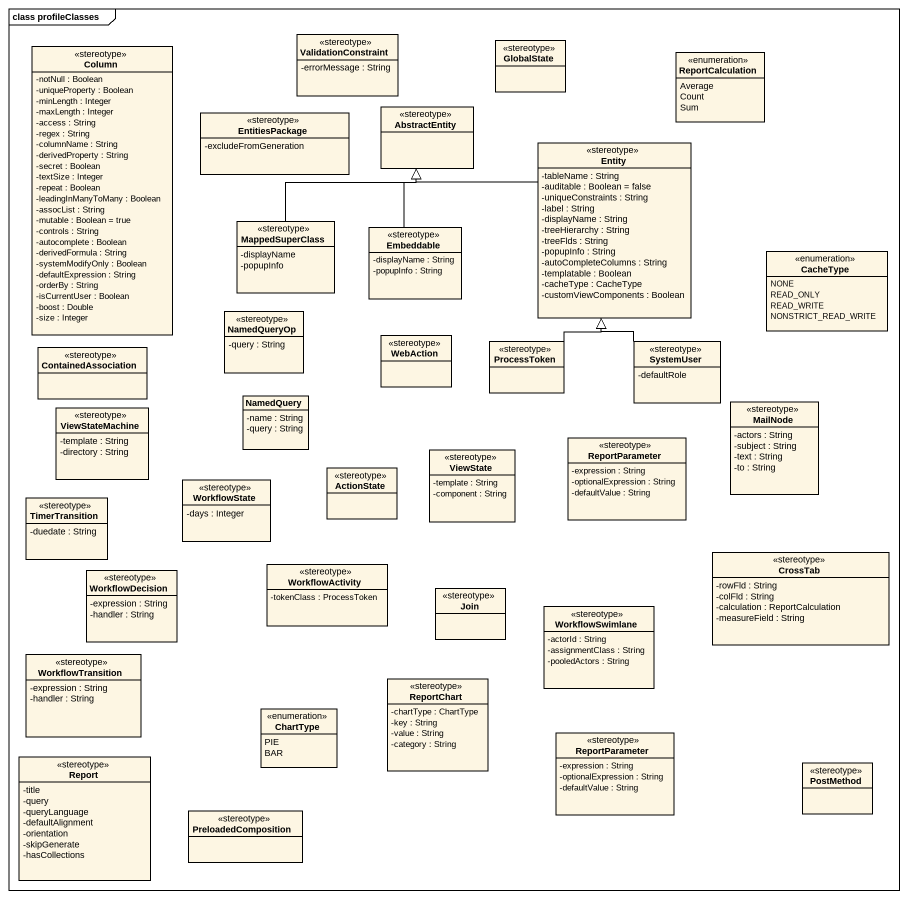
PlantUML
@startuml
mainframe class profileClasses
hide circle
hide empty members
skinparam classAttributeIconSize 0
class Column <<stereotype>> {
  -notNull : Boolean
  -uniqueProperty : Boolean
  -minLength : Integer
  -maxLength : Integer
  -access : String
  -regex : String
  -columnName : String
  -derivedProperty : String
  -secret : Boolean
  -textSize : Integer
  -repeat : Boolean
  -leadingInManyToMany : Boolean
  -assocList : String
  -mutable : Boolean = true
  -controls : String
  -autocomplete : Boolean
  -derivedFormula : String
  -systemModifyOnly : Boolean
  -defaultExpression : String
  -orderBy : String
  -isCurrentUser : Boolean
  -boost : Double
  -size : Integer
}
class ValidationConstraint <<stereotype>> {
  -errorMessage : String
}
class GlobalState <<stereotype>>
enum ReportCalculation {
  Average
  Count
  Sum
}
class AbstractEntity <<stereotype>>
class EntitiesPackage <<stereotype>> {
  -excludeFromGeneration
}
class "Entity" as Entity_ <<stereotype>> {
  -tableName : String
  -auditable : Boolean = false
  -uniqueConstraints : String
  -label : String
  -displayName : String
  -treeHierarchy : String
  -treeFlds : String
  -popupInfo : String
  -autoCompleteColumns : String
  -templatable : Boolean
  -cacheType : CacheType
  -customViewComponents : Boolean
}
class MappedSuperClass <<stereotype>> {
  -displayName
  -popupInfo
}
class Embeddable <<stereotype>> {
  -displayName : String
  -popupInfo : String
}
enum CacheType {
  NONE
  READ_ONLY
  READ_WRITE
  NONSTRICT_READ_WRITE
}
class NamedQueryOp <<stereotype>> {
  -query : String
}
class WebAction <<stereotype>>
class ContainedAssociation <<stereotype>>
class ProcessToken <<stereotype>>
class SystemUser <<stereotype>> {
  -defaultRole
}
class ViewStateMachine <<stereotype>> {
  -template : String
  -directory : String
}
class NamedQuery {
  -name : String
  -query : String
}
class MailNode <<stereotype>> {
  -actors : String
  -subject : String
  -text : String
  -to : String
}
class ViewState <<stereotype>> {
  -template : String
  -component : String
}
class ReportParameter <<stereotype>> {
  -expression : String
  -optionalExpression : String
  -defaultValue : String
}
class WorkflowState <<stereotype>> {
  -days : Integer
}
class ActionState <<stereotype>>
class TimerTransition <<stereotype>> {
  -duedate : String
}
class WorkflowDecision <<stereotype>> {
  -expression : String
  -handler : String
}
class WorkflowActivity <<stereotype>> {
  -tokenClass : ProcessToken
}
class CrossTab <<stereotype>> {
  -rowFld : String
  -colFld : String
  -calculation : ReportCalculation
  -measureField : String
}
class Join <<stereotype>>
class WorkflowSwimlane <<stereotype>> {
  -actorId : String
  -assignmentClass : String
  -pooledActors : String
}
class WorkflowTransition <<stereotype>> {
  -expression : String
  -handler : String
}
class ReportChart <<stereotype>> {
  -chartType : ChartType
  -key : String
  -value : String
  -category : String
}
enum ChartType {
  PIE
  BAR
}
class Report <<stereotype>> {
  -title
  -query
  -queryLanguage
  -defaultAlignment
  -orientation
  -skipGenerate
  -hasCollections
}
class "ReportParameter" as ReportParameter_2 <<stereotype>> {
  -expression : String
  -optionalExpression : String
  -defaultValue : String
}
class PostMethod <<stereotype>>
class PreloadedComposition <<stereotype>>
Entity_ -left-|> AbstractEntity
MappedSuperClass -up-|> AbstractEntity
Embeddable -up-|> AbstractEntity
ProcessToken -up-|> Entity_
SystemUser -up-|> Entity_
@enduml
